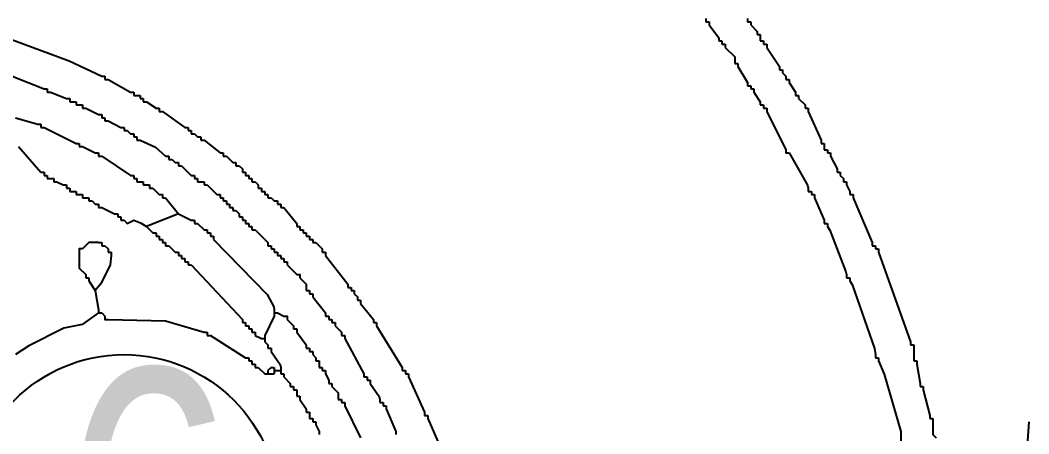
# Model space of a CAD drawing. Header units: millimetres. Extents: x -78 to 6757, y -2226 to 2184.
# Drawn here: x 70.36 to 90.74, y 1042.61 to 1050.96 of the extents above; entities that cross this region are included whole.
import ezdxf
from ezdxf.enums import TextEntityAlignment as Align

# ---------------------------------------------------------------- set-up
doc = ezdxf.new("R2010")
doc.units = ezdxf.units.MM
doc.layers.add('LAYER_0', color=7, linetype='Continuous')
doc.styles.get("Standard").update_dxf_attribs({"font": 'TIMES.TTF'})
doc.styles.add('TEXT', font='ARIAL.TTF', dxfattribs={"width": 0.8, "height": 4})
doc.linetypes.add('ZIPPED_TUBE', pattern='A,0.0001,-0.25,["~",Standard,S=1,R=0,X=-0.3,Y=-0.6],-0.25', length=0.5001)

# ---------------------------------------------------------------- blocks, each defined once
blk = doc.blocks.new('A$C31814A24')
at = {"color": 7, "linetype": 'Continuous'}
for points in [[(19.753, 27.876), (20.634, 27.613), (21.453, 27.311), (21.922, 27.091)], [(30.645, 27.922), (30.645, 27.876)], [(30.645, 27.876), (30.691, 27.876)], [(30.691, 27.876), (30.691, 27.829)], [(30.691, 27.829), (30.829, 27.645)], [(31.245, 27.922), (31.245, 27.876)], [(31.245, 27.876), (31.291, 27.876)], [(31.291, 27.876), (31.291, 27.829)], [(31.291, 27.829), (31.383, 27.737)], [(31.383, 27.737), (31.383, 27.691)], [(31.383, 27.691), (31.429, 27.691)], [(31.429, 27.691), (31.429, 27.645)], [(30.829, 27.645), (30.829, 27.599)], [(30.829, 27.599), (30.875, 27.599)], [(30.875, 27.599), (30.875, 27.553)], [(30.875, 27.553), (30.922, 27.553)], [(30.922, 27.553), (30.922, 27.506)], [(31.429, 27.645), (31.429, 27.599)], [(31.429, 27.599), (31.475, 27.599)], [(31.475, 27.599), (31.475, 27.553)], [(31.475, 27.553), (31.522, 27.553)], [(31.522, 27.553), (31.522, 27.506)], [(30.922, 27.506), (31.06, 27.368), (31.06, 27.322)], [(31.522, 27.506), (31.706, 27.23)], [(31.06, 27.322), (31.06, 27.276)], [(31.06, 27.276), (31.106, 27.276)], [(31.106, 27.276), (31.106, 27.23)], [(31.106, 27.23), (31.245, 26.999)], [(31.706, 27.23), (31.706, 27.183)], [(20.63, 27.091), (21.091, 26.906)], [(21.922, 27.091), (21.968, 27.091)], [(21.968, 27.091), (21.968, 27.045)], [(31.706, 27.183), (31.752, 27.183)], [(31.752, 27.183), (31.752, 27.137)], [(31.752, 27.137), (31.799, 27.091)], [(31.799, 27.091), (31.799, 27.045)], [(21.968, 27.045), (22.014, 27.045)], [(22.014, 27.045), (22.337, 26.86)], [(31.245, 26.999), (31.245, 26.953)], [(31.245, 26.953), (31.291, 26.953)], [(31.291, 26.953), (31.291, 26.906)], [(31.799, 27.045), (31.845, 27.045)], [(31.845, 27.045), (31.845, 26.999)], [(31.845, 26.999), (31.937, 26.86)], [(21.091, 26.906), (21.137, 26.906)], [(21.137, 26.906), (21.137, 26.86)], [(21.137, 26.86), (21.184, 26.86)], [(21.184, 26.86), (21.414, 26.768)], [(22.337, 26.86), (22.384, 26.86)], [(22.384, 26.86), (22.384, 26.814)], [(22.384, 26.814), (22.43, 26.814)], [(22.43, 26.814), (22.476, 26.814)], [(22.476, 26.814), (22.476, 26.768)], [(31.291, 26.906), (31.337, 26.906)], [(31.337, 26.906), (31.337, 26.86)], [(31.337, 26.86), (31.429, 26.722)], [(31.937, 26.86), (31.937, 26.814)], [(31.937, 26.814), (31.983, 26.814)], [(31.983, 26.814), (31.983, 26.768)], [(21.414, 26.768), (21.461, 26.768)], [(21.461, 26.768), (21.461, 26.722)], [(21.461, 26.722), (21.507, 26.722)], [(21.507, 26.722), (21.553, 26.722)], [(21.553, 26.722), (21.553, 26.676)], [(21.553, 26.676), (21.599, 26.676)], [(21.599, 26.676), (21.645, 26.676)], [(21.645, 26.676), (21.645, 26.63)], [(22.476, 26.768), (22.522, 26.768)], [(22.522, 26.768), (22.522, 26.722)], [(22.522, 26.722), (22.568, 26.722)], [(22.568, 26.722), (22.707, 26.63)], [(31.429, 26.722), (31.429, 26.676)], [(31.429, 26.676), (31.475, 26.676)], [(31.475, 26.676), (31.475, 26.63)], [(31.983, 26.768), (32.075, 26.676)], [(32.075, 26.676), (32.075, 26.63)], [(21.645, 26.63), (21.691, 26.63)], [(21.691, 26.63), (21.876, 26.537)], [(21.876, 26.537), (21.922, 26.537)], [(21.922, 26.537), (21.922, 26.491)], [(22.707, 26.63), (22.753, 26.63)], [(22.753, 26.63), (22.753, 26.583)], [(22.753, 26.583), (22.799, 26.583)], [(22.799, 26.583), (23.122, 26.353)], [(31.475, 26.63), (31.522, 26.63)], [(31.522, 26.63), (31.522, 26.583)], [(31.522, 26.583), (31.799, 26.03)], [(32.075, 26.63), (32.122, 26.63)], [(32.122, 26.63), (32.122, 26.583)], [(32.122, 26.583), (32.306, 26.168)], [(20.676, 26.491), (20.999, 26.399)], [(20.999, 26.399), (21.045, 26.399)], [(21.045, 26.399), (21.045, 26.353)], [(21.922, 26.491), (21.968, 26.491)], [(21.968, 26.491), (21.968, 26.445)], [(21.968, 26.445), (22.014, 26.445)], [(22.014, 26.445), (22.199, 26.353)], [(21.045, 26.353), (21.091, 26.353)], [(21.091, 26.353), (21.553, 26.122)], [(22.199, 26.353), (22.245, 26.353)], [(22.245, 26.353), (22.245, 26.306)], [(22.245, 26.306), (22.291, 26.306)], [(22.291, 26.306), (22.337, 26.26)], [(22.337, 26.26), (22.384, 26.26)], [(22.384, 26.26), (22.384, 26.214)], [(22.384, 26.214), (22.43, 26.214)], [(22.43, 26.214), (22.43, 26.168)], [(23.122, 26.353), (23.168, 26.353)], [(23.168, 26.353), (23.168, 26.306)], [(23.168, 26.306), (23.214, 26.306)], [(23.214, 26.306), (23.214, 26.26)], [(23.214, 26.26), (23.26, 26.26)], [(23.26, 26.26), (23.307, 26.214)], [(23.307, 26.214), (23.353, 26.214)], [(23.353, 26.214), (23.353, 26.168)], [(20.722, 26.076), (21.045, 25.706)], [(21.553, 26.122), (21.599, 26.122)], [(21.599, 26.122), (21.599, 26.076)], [(21.599, 26.076), (21.645, 26.076)], [(21.645, 26.076), (21.83, 25.983)], [(22.43, 26.168), (22.476, 26.168)], [(22.476, 26.168), (22.698, 26.065), (22.845, 25.937)], [(23.353, 26.168), (23.399, 26.168)], [(23.399, 26.168), (23.63, 25.983)], [(32.306, 26.168), (32.306, 26.122)], [(32.306, 26.122), (32.352, 26.122)], [(32.352, 26.122), (32.352, 26.076)], [(32.352, 26.076), (32.352, 26.03)], [(21.83, 25.983), (21.876, 25.983)], [(21.876, 25.983), (21.876, 25.937)], [(21.876, 25.937), (21.922, 25.937)], [(21.922, 25.937), (22.337, 25.66)], [(22.845, 25.937), (22.891, 25.937)], [(22.891, 25.937), (22.891, 25.891)], [(23.63, 25.983), (23.676, 25.983)], [(23.676, 25.983), (23.676, 25.937)], [(23.676, 25.937), (23.722, 25.937)], [(23.722, 25.937), (23.814, 25.845)], [(31.799, 26.03), (31.799, 25.983), (31.845, 25.983)], [(31.845, 25.983), (32.112, 25.517), (32.122, 25.476)], [(32.352, 26.03), (32.398, 26.03)], [(32.398, 26.03), (32.398, 25.983)], [(32.398, 25.983), (32.445, 25.983)], [(32.445, 25.983), (32.445, 25.937)], [(32.445, 25.937), (32.537, 25.753)], [(22.891, 25.891), (22.937, 25.891)], [(22.937, 25.891), (22.984, 25.845)], [(22.984, 25.845), (23.03, 25.845)], [(23.03, 25.845), (23.03, 25.799)], [(23.03, 25.799), (23.076, 25.799)], [(23.076, 25.799), (23.214, 25.66)], [(23.814, 25.845), (23.86, 25.845)], [(23.86, 25.845), (23.86, 25.799)], [(23.86, 25.799), (23.907, 25.799)], [(23.907, 25.799), (23.953, 25.753)], [(21.045, 25.706), (21.091, 25.706)], [(21.091, 25.706), (21.091, 25.66)], [(21.091, 25.66), (21.137, 25.66)], [(21.137, 25.66), (21.137, 25.614)], [(22.337, 25.66), (22.384, 25.66)], [(22.384, 25.66), (22.384, 25.614)], [(23.214, 25.66), (23.26, 25.66)], [(23.26, 25.66), (23.26, 25.614)], [(23.953, 25.753), (23.953, 25.706)], [(23.953, 25.706), (23.999, 25.706)], [(23.999, 25.706), (23.999, 25.66)], [(23.999, 25.66), (24.045, 25.66)], [(24.045, 25.66), (24.045, 25.614)], [(32.537, 25.753), (32.537, 25.706)], [(32.537, 25.706), (32.583, 25.706)], [(32.583, 25.706), (32.583, 25.66)], [(32.583, 25.66), (32.629, 25.614)], [(21.137, 25.614), (21.184, 25.614)], [(21.184, 25.614), (21.23, 25.614)], [(21.23, 25.614), (21.23, 25.568)], [(21.23, 25.568), (21.276, 25.568)], [(21.276, 25.568), (21.368, 25.522)], [(21.368, 25.522), (21.414, 25.522)], [(21.414, 25.522), (21.414, 25.476)], [(22.384, 25.614), (22.43, 25.614)], [(22.43, 25.614), (22.43, 25.568)], [(22.43, 25.568), (22.476, 25.568)], [(22.476, 25.568), (22.522, 25.568)], [(22.522, 25.568), (22.522, 25.522)], [(22.522, 25.522), (22.568, 25.522)], [(22.568, 25.522), (22.614, 25.522)], [(22.614, 25.522), (22.614, 25.476)], [(23.26, 25.614), (23.307, 25.614)], [(23.307, 25.614), (23.307, 25.568)], [(23.307, 25.568), (23.353, 25.568)], [(23.353, 25.568), (23.399, 25.568)], [(23.399, 25.568), (23.399, 25.522)], [(23.399, 25.522), (23.445, 25.522)], [(23.445, 25.522), (23.584, 25.383)], [(24.045, 25.614), (24.091, 25.614)], [(24.091, 25.614), (24.091, 25.568)], [(24.091, 25.568), (24.137, 25.568)], [(24.137, 25.568), (24.183, 25.522)], [(24.183, 25.522), (24.183, 25.476)], [(32.629, 25.614), (32.629, 25.568)], [(32.629, 25.568), (32.675, 25.568)], [(32.675, 25.568), (32.675, 25.522)], [(32.675, 25.522), (32.722, 25.43)], [(21.414, 25.476), (21.461, 25.476)], [(21.461, 25.476), (21.461, 25.43)], [(21.461, 25.43), (21.507, 25.43)], [(21.507, 25.43), (21.553, 25.43)], [(21.553, 25.43), (21.553, 25.383)], [(21.553, 25.383), (21.599, 25.383)], [(21.599, 25.383), (21.645, 25.383)], [(21.645, 25.383), (21.645, 25.337)], [(21.645, 25.337), (21.691, 25.337)], [(21.691, 25.337), (21.737, 25.337)], [(21.737, 25.337), (21.737, 25.291)], [(22.614, 25.476), (22.66, 25.476)], [(22.66, 25.476), (22.753, 25.383)], [(22.753, 25.383), (22.799, 25.383)], [(22.799, 25.383), (22.799, 25.337)], [(22.799, 25.337), (22.845, 25.337)], [(22.845, 25.337), (23.03, 25.107)], [(23.584, 25.383), (23.63, 25.383)], [(23.63, 25.383), (23.63, 25.337)], [(23.63, 25.337), (23.676, 25.337)], [(23.676, 25.337), (23.676, 25.291)], [(24.183, 25.476), (24.23, 25.476)], [(24.23, 25.476), (24.23, 25.43)], [(24.23, 25.43), (24.276, 25.43)], [(24.276, 25.43), (24.276, 25.383)], [(24.276, 25.383), (24.322, 25.383)], [(24.322, 25.383), (24.322, 25.337)], [(24.322, 25.337), (24.368, 25.337)], [(24.368, 25.337), (24.414, 25.291)], [(32.122, 25.476), (32.122, 25.43)], [(32.122, 25.43), (32.168, 25.43)], [(32.168, 25.43), (32.168, 25.383)], [(32.168, 25.383), (32.214, 25.383)], [(32.214, 25.383), (32.214, 25.337)], [(32.214, 25.337), (32.352, 25.014)], [(32.722, 25.43), (32.722, 25.383)], [(32.722, 25.383), (32.768, 25.383)], [(32.768, 25.383), (32.768, 25.337)], [(32.768, 25.337), (33.045, 24.691)], [(21.737, 25.291), (21.784, 25.291)], [(21.784, 25.291), (21.83, 25.245)], [(21.83, 25.245), (21.876, 25.245)], [(21.876, 25.245), (21.876, 25.199)], [(21.876, 25.199), (21.922, 25.199)], [(21.922, 25.199), (22.107, 25.107)], [(23.676, 25.291), (23.722, 25.291)], [(23.722, 25.291), (23.722, 25.245)], [(23.722, 25.245), (23.768, 25.245)], [(23.768, 25.245), (23.768, 25.199)], [(23.768, 25.199), (23.814, 25.199)], [(23.814, 25.199), (23.814, 25.153)], [(24.414, 25.291), (24.46, 25.291)], [(24.46, 25.291), (24.46, 25.245)], [(24.46, 25.245), (24.507, 25.245)], [(24.507, 25.245), (24.507, 25.199)], [(24.507, 25.199), (24.553, 25.199)], [(24.553, 25.199), (24.737, 24.968)], [(22.107, 25.107), (22.153, 25.107)], [(22.153, 25.107), (22.153, 25.06)], [(22.153, 25.06), (22.199, 25.06)], [(22.199, 25.06), (22.199, 25.014)], [(23.03, 25.107), (22.568, 24.922)], [(23.03, 25.107), (23.214, 25.014)], [(23.814, 25.153), (23.86, 25.153)], [(23.86, 25.153), (23.907, 25.107)], [(23.907, 25.107), (23.907, 25.06)], [(23.907, 25.06), (23.953, 25.06)], [(23.953, 25.06), (23.953, 25.014)], [(22.199, 25.014), (22.245, 25.014)], [(22.245, 25.014), (22.291, 24.968), (22.384, 25.014), (22.48, 24.977), (22.568, 24.922)], [(22.568, 24.922), (22.66, 24.83)], [(23.214, 25.014), (23.26, 25.014)], [(23.26, 25.014), (23.26, 24.968)], [(23.26, 24.968), (23.307, 24.968)], [(23.307, 24.968), (23.399, 24.876)], [(23.953, 25.014), (23.999, 25.014)], [(23.999, 25.014), (23.999, 24.968)], [(23.999, 24.968), (24.045, 24.968)], [(24.045, 24.968), (24.045, 24.922)], [(24.045, 24.922), (24.091, 24.922)], [(24.091, 24.922), (24.091, 24.876)], [(24.737, 24.968), (24.737, 24.922)], [(24.737, 24.922), (24.783, 24.922)], [(24.783, 24.922), (24.783, 24.876)], [(32.352, 25.014), (32.352, 24.968)], [(32.352, 24.968), (32.398, 24.968)], [(32.398, 24.968), (32.398, 24.922)], [(32.398, 24.922), (32.435, 24.871), (32.666, 24.271), (32.675, 24.23)], [(22.66, 24.83), (22.707, 24.83)], [(22.707, 24.83), (22.707, 24.783)], [(22.707, 24.783), (22.753, 24.783)], [(22.753, 24.783), (22.753, 24.737)], [(23.399, 24.876), (23.445, 24.876)], [(23.445, 24.876), (23.445, 24.83)], [(23.445, 24.83), (23.491, 24.83)], [(23.491, 24.83), (23.491, 24.783)], [(23.491, 24.783), (23.537, 24.783)], [(23.537, 24.783), (23.537, 24.737)], [(24.091, 24.876), (24.137, 24.876)], [(24.137, 24.876), (24.322, 24.691)], [(24.783, 24.876), (24.83, 24.876)], [(24.83, 24.876), (24.83, 24.83)], [(24.83, 24.83), (24.876, 24.83)], [(24.876, 24.83), (24.876, 24.783)], [(24.876, 24.783), (24.922, 24.783)], [(24.922, 24.783), (24.922, 24.737)], [(21.876, 24.691), (21.737, 24.691), (21.645, 24.599)], [(21.876, 24.691), (21.922, 24.691)], [(21.922, 24.691), (21.922, 24.645)], [(21.922, 24.645), (21.968, 24.645)], [(21.968, 24.645), (22.014, 24.599)], [(22.753, 24.737), (22.799, 24.737)], [(22.799, 24.737), (22.799, 24.691)], [(22.799, 24.691), (22.845, 24.691)], [(22.845, 24.691), (22.845, 24.645)], [(22.845, 24.645), (22.891, 24.645)], [(22.891, 24.645), (22.984, 24.553)], [(23.537, 24.737), (24.31, 23.942), (24.405, 23.764), (24.414, 23.722)], [(24.322, 24.691), (24.322, 24.645)], [(24.322, 24.645), (24.368, 24.645)], [(24.368, 24.645), (24.368, 24.599)], [(24.922, 24.737), (24.968, 24.737)], [(24.968, 24.737), (24.968, 24.691)], [(24.968, 24.691), (25.014, 24.691)], [(25.014, 24.691), (25.107, 24.599)], [(33.045, 24.691), (33.045, 24.645)], [(33.045, 24.645), (33.091, 24.645)], [(33.091, 24.645), (33.091, 24.599)], [(21.645, 24.599), (21.599, 24.599), (21.599, 24.553)], [(21.599, 24.553), (21.599, 24.322), (21.691, 24.23)], [(22.061, 24.507), (22.044, 24.372), (21.911, 24.098), (21.83, 23.999)], [(22.014, 24.599), (22.014, 24.553)], [(22.014, 24.553), (22.061, 24.553)], [(22.061, 24.553), (22.061, 24.507)], [(22.984, 24.553), (23.03, 24.553)], [(23.03, 24.553), (23.03, 24.507)], [(23.03, 24.507), (23.076, 24.507)], [(23.076, 24.507), (23.076, 24.46)], [(24.368, 24.599), (24.414, 24.599)], [(24.414, 24.599), (24.414, 24.553)], [(24.414, 24.553), (24.46, 24.553)], [(24.46, 24.553), (24.46, 24.507)], [(24.46, 24.507), (24.507, 24.507)], [(24.507, 24.507), (24.507, 24.46)], [(25.107, 24.599), (25.107, 24.553)], [(25.107, 24.553), (25.153, 24.553)], [(25.153, 24.553), (25.153, 24.507)], [(25.153, 24.507), (25.476, 24.091)], [(33.091, 24.599), (33.137, 24.599)], [(33.137, 24.599), (33.137, 24.553)], [(33.137, 24.553), (33.598, 23.26)], [(23.076, 24.46), (23.122, 24.46)], [(23.122, 24.46), (23.122, 24.414)], [(23.122, 24.414), (23.168, 24.414)], [(23.168, 24.414), (23.168, 24.368)], [(23.168, 24.368), (23.214, 24.368)], [(23.214, 24.368), (23.953, 23.584)], [(24.507, 24.46), (24.553, 24.46)], [(24.553, 24.46), (24.553, 24.414)], [(24.553, 24.414), (24.599, 24.414)], [(24.599, 24.414), (24.599, 24.368)], [(24.599, 24.368), (24.737, 24.23)], [(21.691, 24.23), (21.691, 24.183)], [(21.691, 24.183), (21.737, 24.183)], [(21.737, 24.183), (21.737, 24.137)], [(24.737, 24.23), (24.783, 24.23), (24.783, 24.183)], [(24.783, 24.183), (24.876, 24.091), (24.876, 24.045)], [(32.675, 24.23), (32.675, 24.183)], [(32.675, 24.183), (32.722, 24.183)], [(32.722, 24.183), (32.722, 24.137)], [(21.737, 24.137), (21.83, 23.999)], [(24.876, 24.045), (24.876, 23.999)], [(25.476, 24.091), (25.476, 24.045)], [(25.476, 24.045), (25.522, 24.045)], [(25.522, 24.045), (25.522, 23.999)], [(32.722, 24.137), (32.758, 24.087), (33.077, 23.164), (33.091, 23.076)], [(21.83, 23.999), (21.876, 23.722)], [(24.876, 23.999), (24.922, 23.999)], [(24.922, 23.999), (24.922, 23.953)], [(24.922, 23.953), (24.968, 23.953)], [(24.968, 23.953), (24.968, 23.907)], [(24.968, 23.907), (25.153, 23.676)], [(25.522, 23.999), (25.568, 23.999)], [(25.568, 23.999), (25.568, 23.953)], [(25.568, 23.953), (25.614, 23.907)], [(25.614, 23.907), (25.614, 23.86)], [(25.614, 23.86), (25.66, 23.86)], [(25.66, 23.86), (25.66, 23.814)], [(25.66, 23.814), (25.845, 23.584)], [(21.876, 23.676), (21.642, 23.511), (21.376, 23.459), (20.868, 23.204), (20.676, 23.076)], [(21.876, 23.722), (21.876, 23.676)], [(21.876, 23.676), (21.922, 23.676)], [(21.922, 23.676), (21.968, 23.63)], [(21.968, 23.63), (21.968, 23.584), (22.014, 23.584)], [(24.414, 23.63), (24.276, 23.353)], [(24.414, 23.722), (24.414, 23.676)], [(24.414, 23.676), (24.46, 23.676)], [(24.414, 23.676), (24.414, 23.63)], [(24.46, 23.676), (24.553, 23.63)], [(24.553, 23.63), (24.599, 23.63), (24.599, 23.584)], [(25.153, 23.676), (25.153, 23.63)], [(25.153, 23.63), (25.199, 23.63)], [(25.199, 23.63), (25.199, 23.584)], [(22.014, 23.584), (22.844, 23.562), (23.399, 23.399)], [(23.953, 23.584), (23.953, 23.537)], [(23.953, 23.537), (23.999, 23.537)], [(23.999, 23.537), (23.999, 23.491)], [(23.999, 23.491), (24.045, 23.491)], [(24.045, 23.491), (24.045, 23.445)], [(24.045, 23.445), (24.091, 23.445)], [(24.091, 23.445), (24.091, 23.399)], [(24.599, 23.584), (24.691, 23.491)], [(24.691, 23.491), (24.691, 23.445)], [(24.691, 23.445), (24.737, 23.445)], [(24.737, 23.445), (24.737, 23.399)], [(25.199, 23.584), (25.245, 23.584)], [(25.245, 23.584), (25.245, 23.537)], [(25.245, 23.537), (25.291, 23.537)], [(25.291, 23.537), (25.291, 23.491)], [(25.291, 23.491), (25.383, 23.399)], [(25.845, 23.584), (25.845, 23.537)], [(25.845, 23.537), (25.891, 23.537)], [(25.891, 23.537), (25.891, 23.491)], [(25.891, 23.491), (26.26, 22.891)], [(23.399, 23.399), (23.445, 23.399)], [(23.445, 23.399), (23.445, 23.353)], [(23.445, 23.353), (23.491, 23.353)], [(23.491, 23.353), (23.999, 23.03)], [(24.091, 23.399), (24.137, 23.399)], [(24.137, 23.399), (24.137, 23.353)], [(24.137, 23.353), (24.23, 23.307)], [(24.23, 23.307), (24.276, 23.307)], [(24.276, 23.353), (24.276, 23.307)], [(24.276, 23.307), (24.276, 23.26)], [(24.737, 23.399), (24.876, 23.214)], [(25.383, 23.399), (25.383, 23.353)], [(25.383, 23.353), (25.43, 23.353)], [(25.43, 23.353), (25.43, 23.307)], [(25.43, 23.307), (25.706, 22.799)], [(24.276, 23.26), (24.322, 23.214)], [(24.322, 23.214), (24.322, 23.168)], [(24.322, 23.168), (24.368, 23.168)], [(24.368, 23.168), (24.368, 23.122)], [(24.876, 23.214), (24.876, 23.168)], [(24.876, 23.168), (24.922, 23.168)], [(24.922, 23.168), (24.922, 23.122)], [(33.598, 23.26), (33.598, 23.214)], [(33.598, 23.214), (33.645, 23.214)], [(33.645, 23.214), (33.645, 23.168)], [(33.645, 23.168), (33.645, 23.03)], [(23.999, 23.03), (24.045, 23.03)], [(24.045, 23.03), (24.045, 22.984)], [(24.368, 23.122), (24.497, 22.933), (24.507, 22.891)], [(24.922, 23.122), (24.968, 23.122)], [(24.968, 23.122), (24.968, 23.076)], [(24.968, 23.076), (25.014, 23.03)], [(25.014, 23.03), (25.014, 22.984)], [(33.091, 23.076), (33.091, 23.03)], [(33.091, 23.03), (33.137, 23.03)], [(33.137, 23.03), (33.137, 22.984)], [(33.645, 23.03), (33.645, 22.984)], [(24.045, 22.984), (24.091, 22.984)], [(24.091, 22.984), (24.091, 22.937)], [(24.091, 22.937), (24.137, 22.937)], [(24.137, 22.937), (24.137, 22.891)], [(24.137, 22.891), (24.183, 22.891)], [(24.183, 22.891), (24.276, 22.799)], [(24.368, 22.891), (24.322, 22.845)], [(24.368, 22.891), (24.414, 22.891)], [(24.414, 22.891), (24.414, 22.845)], [(24.507, 22.891), (24.507, 22.845)], [(25.014, 22.984), (25.06, 22.984)], [(25.06, 22.984), (25.06, 22.937)], [(25.06, 22.937), (25.06, 22.891)], [(25.06, 22.891), (25.107, 22.891)], [(25.107, 22.891), (25.107, 22.845)], [(26.26, 22.891), (26.26, 22.845)], [(33.137, 22.984), (33.22, 22.794), (33.46, 21.968), (33.46, 21.83)], [(33.645, 22.984), (33.691, 22.984)], [(33.691, 22.984), (33.691, 22.937)], [(33.691, 22.937), (33.737, 22.66)], [(24.276, 22.799), (24.322, 22.799)], [(24.322, 22.845), (24.322, 22.799)], [(24.322, 22.799), (24.368, 22.799)], [(24.368, 22.799), (24.414, 22.799)], [(24.414, 22.845), (24.46, 22.845)], [(24.414, 22.845), (24.414, 22.799)], [(24.46, 22.845), (24.507, 22.845)], [(24.507, 22.845), (24.507, 22.799)], [(24.507, 22.799), (24.553, 22.799)], [(24.553, 22.799), (24.553, 22.753)], [(24.553, 22.753), (24.645, 22.66)], [(25.107, 22.845), (25.153, 22.845)], [(25.153, 22.845), (25.153, 22.799)], [(25.153, 22.799), (25.199, 22.707)], [(25.706, 22.799), (25.706, 22.753)], [(25.706, 22.753), (25.753, 22.753)], [(25.753, 22.753), (25.753, 22.707)], [(26.26, 22.845), (26.306, 22.845)], [(26.306, 22.845), (26.306, 22.799)], [(26.306, 22.799), (26.353, 22.799)], [(26.353, 22.799), (26.353, 22.753)], [(26.353, 22.753), (26.583, 22.245)], [(24.645, 22.66), (24.645, 22.614)], [(24.645, 22.614), (24.691, 22.614)], [(24.691, 22.614), (24.691, 22.568)], [(25.199, 22.707), (25.199, 22.66)], [(25.199, 22.66), (25.245, 22.66)], [(25.245, 22.66), (25.245, 22.614)], [(25.245, 22.614), (25.337, 22.522), (25.337, 22.476)], [(25.753, 22.707), (25.799, 22.707)], [(25.799, 22.707), (25.799, 22.66)], [(25.799, 22.66), (25.928, 22.471), (25.937, 22.43)], [(33.737, 22.66), (33.737, 22.614)], [(33.737, 22.614), (33.783, 22.614)], [(33.783, 22.614), (33.783, 22.568)], [(24.691, 22.568), (24.737, 22.568)], [(24.737, 22.568), (24.737, 22.522)], [(24.737, 22.522), (24.737, 22.476)], [(24.737, 22.476), (24.783, 22.476)], [(24.783, 22.476), (24.783, 22.43)], [(24.783, 22.43), (24.876, 22.291)], [(25.337, 22.476), (25.337, 22.43)], [(25.337, 22.43), (25.383, 22.43)], [(25.383, 22.43), (25.383, 22.384)], [(25.937, 22.43), (25.937, 22.384)], [(33.783, 22.568), (33.875, 22.199)], [(24.876, 22.291), (24.876, 22.245)], [(25.383, 22.384), (25.43, 22.384)], [(25.43, 22.384), (25.43, 22.337)], [(25.43, 22.337), (25.66, 21.876)], [(25.937, 22.384), (25.983, 22.384)], [(25.983, 22.384), (25.983, 22.337)], [(25.983, 22.337), (26.03, 22.337)], [(26.03, 22.337), (26.03, 22.291)], [(26.03, 22.291), (26.168, 21.968)], [(24.876, 22.245), (24.922, 22.245)], [(24.922, 22.245), (24.922, 22.199)], [(24.922, 22.199), (24.922, 22.153)], [(24.922, 22.153), (24.968, 22.153)], [(24.968, 22.153), (24.968, 22.107)], [(26.583, 22.245), (26.583, 22.199)], [(26.583, 22.199), (26.63, 22.199)], [(26.63, 22.199), (26.63, 22.153)], [(26.63, 22.153), (26.953, 21.414)], [(33.875, 22.199), (33.875, 22.153)], [(33.875, 22.153), (33.922, 22.153)], [(33.922, 22.153), (33.922, 22.107)], [(24.968, 22.107), (25.014, 22.107)], [(25.014, 22.107), (25.014, 22.061)], [(25.014, 22.061), (25.06, 21.968)], [(33.922, 22.107), (33.922, 21.922), (33.968, 21.876)], [(35.306, 22.107), (35.287, 21.833), (35.269, 21.502), (35.26, 21.461)], [(25.06, 21.968), (25.06, 21.922)], [(26.168, 21.968), (26.168, 21.922)]]:
    blk.add_lwpolyline(points, dxfattribs=at)
at = {"linetype": 'Continuous'}
blk.add_circle((22.245, 20.837), 2.238, dxfattribs=at)
at = {"color": 7, "linetype": 'Continuous', "style": 'TEXT', "width": 0.8}
blk.add_text('6', height=4, dxfattribs=at).set_placement((22.594, 20.872), align=Align.MIDDLE_CENTER)
blk = doc.blocks.new('418000670')
at = {"layer": 'LAYER_0', "color": 7, "linetype": 'Continuous', "xscale": 1.400000000000006, "yscale": 1.399999999999999, "zscale": 1.4}
blk.add_blockref('A$C31814A24', (121.627, 24.318), dxfattribs=at)

msp = doc.modelspace()

# ---------------------------------------------------------------- block references
at = {"linetype": 'ZIPPED_TUBE'}
msp.add_blockref('418000670', (-80.311, 987.586), dxfattribs=at)

doc.saveas('drawing.dxf')
